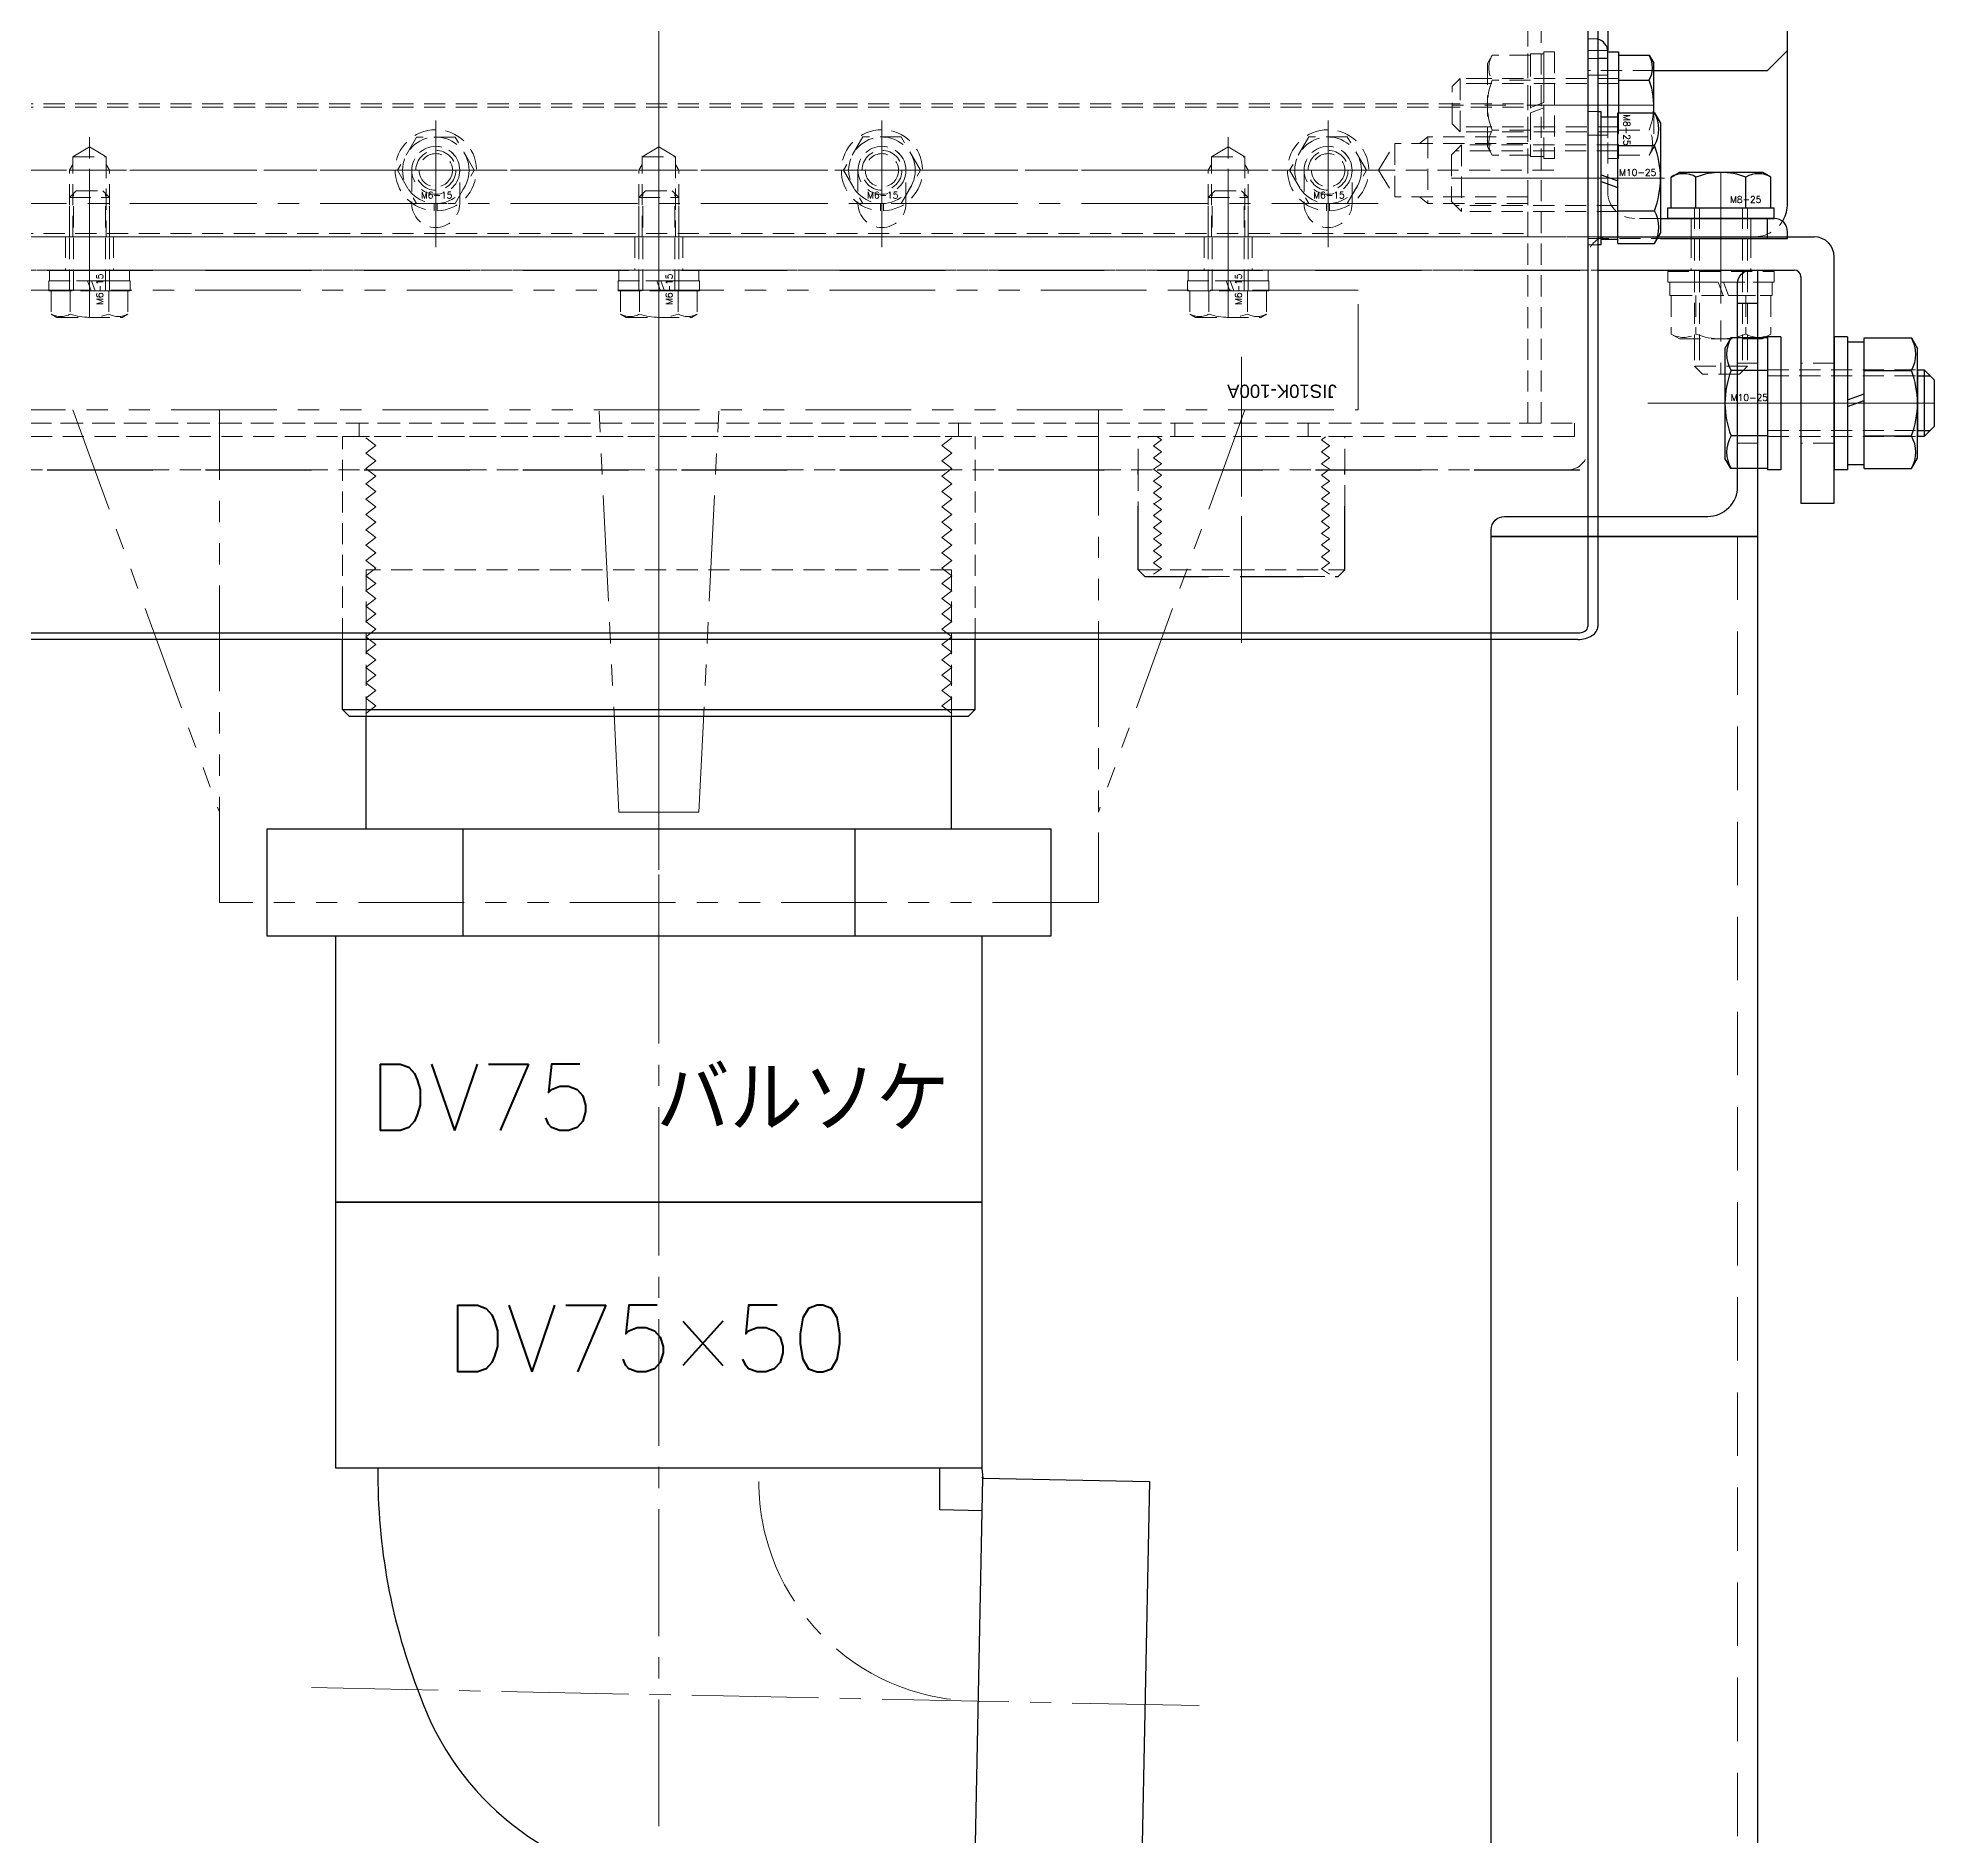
# Model space of a CAD drawing. Header units: millimetres. Extents: x 0 to 51411, y 0 to 16902.
# Drawn here: x 7895.3 to 8180, y 7369.6 to 7639.7 of the extents above; entities that cross this region are included whole.
import ezdxf

# ---------------------------------------------------------------- set-up
doc = ezdxf.new("R2010")
doc.units = ezdxf.units.MM
for name, pattern in [('CENTER2', [28.575, 19.05, -3.175, 3.175, -3.175]), ('HIDDEN', [9.525, 6.35, -3.175]), ('HIDDEN2', [4.7625, 3.175, -1.5875]), ('PHANTOM2', [31.75, 15.875, -3.175, 3.175, -3.175, 3.175, -3.175])]:
    doc.linetypes.add(name, pattern=pattern)
for name, color, linetype, lineweight in [('01_外形線', 7, 'Continuous', 25), ('03_かくれ線', 6, 'HIDDEN2', 13), ('04_中心線', 1, 'CENTER2', 9), ('05_仮想線', 2, 'PHANTOM2', 13)]:
    doc.layers.add(name, color=color, linetype=linetype, lineweight=lineweight)
doc.styles.add('KSS_TXT', font='txt.shx', dxfattribs={"bigfont": 'extfont2.shx'})
doc.styles.get("Standard").update_dxf_attribs({"font": 'arial.ttf'})

msp = doc.modelspace()

# ---------------------------------------------------------------- linework, layer by layer
for p, q in [((7941.016, 7538.803), (7941.016, 7549.33)), ((8036.016, 7538.803), (8036.016, 7549.33)), ((7942.016, 7537.803), (7941.016, 7538.803)), ((7941.016, 7538.803), (8036.016, 7538.803)), ((7942.016, 7537.803), (8035.016, 7537.803)), ((7944.574, 7520.803), (7944.574, 7537.803)), ((8032.458, 7520.803), (8032.458, 7537.803)), ((8035.016, 7537.803), (8036.016, 7538.803)), ((8047.411, 7520.803), (7929.621, 7520.803)), ((7929.621, 7520.803), (7929.621, 7504.803)), ((7959.066, 7520.803), (7959.066, 7504.803)), ((8017.966, 7520.803), (8017.966, 7504.803)), ((8047.411, 7504.803), (8047.411, 7520.803)), ((7929.621, 7504.803), (8047.411, 7504.803)), ((7940.016, 7464.803), (7940.016, 7504.803)), ((8037.016, 7504.803), (8037.016, 7464.803)), ((7940.016, 7464.803), (8037.016, 7464.803)), ((7940.016, 7424.803), (7940.016, 7464.803)), ((8037.016, 7464.803), (7940.016, 7464.803)), ((8037.016, 7464.803), (8037.016, 7424.803)), ((8037.016, 7424.803), (7940.016, 7424.803)), ((8030.716, 7418.554), (8030.716, 7424.803)), ((8037.013, 7423.499), (8037.184, 7423.324)), ((8037.016, 7424.803), (8037.184, 7423.324)), ((8035.828, 7356.338), (8037.184, 7423.324)), ((8037.184, 7423.324), (8062.179, 7422.818)), ((8062.179, 7422.818), (8060.823, 7355.832)), ((8037.085, 7418.425), (8030.716, 7418.554))]:
    msp.add_line(p, q)
for centre, radius, start, end in [((8036.713, 7423.855), 90.397, 179.39889, 201.59777), ((7993.157, 7405.011), 42.988, 199.29992, 263.8027)]:
    msp.add_arc(centre, radius, start, end)
at = {"layer": '01_外形線'}
for p, q in [((8128.016, 7884.809), (8128.016, 7551.258)), ((8129.516, 7884.809), (8129.516, 7551.258)), ((8131.016, 7642.3), (8131.016, 7637.803)), ((8131.03, 7628.76), (8131.015, 7637.575)), ((8131.029, 7627.816), (8131.029, 7637.575)), ((8131.029, 7637.575), (8132.629, 7637.575)), ((8132.629, 7637.575), (8132.629, 7628.431)), ((8132.629, 7637.081), (8132.629, 7628.431)), ((8132.629, 7637.081), (8137.233, 7637.081)), ((8137.233, 7637.081), (8137.929, 7635.875)), ((8158.016, 7614.803), (8158.017, 7637.804)), ((8131.015, 7636.575), (8129.515, 7636.575)), ((8137.929, 7628.43), (8137.929, 7635.875)), ((8132.629, 7633.328), (8137.233, 7633.328)), ((8129.502, 7628.616), (8130.032, 7628.616)), ((8130.032, 7608.616), (8130.032, 7628.616)), ((8130.032, 7627.816), (8132.532, 7627.816)), ((8132.532, 7628.431), (8138.028, 7628.431)), ((8132.532, 7608.801), (8132.532, 7628.431)), ((8138.028, 7628.431), (8138.932, 7626.866)), ((8138.932, 7626.866), (8138.932, 7610.366)), ((8132.532, 7623.523), (8138.028, 7623.523)), ((8130.032, 7619.116), (8132.532, 7618.206)), ((8130.032, 7618.116), (8132.532, 7617.206)), ((8140.51, 7618.779), (8141.715, 7619.475)), ((8140.51, 7614.175), (8140.51, 7618.779)), ((8154.315, 7619.475), (8141.715, 7619.475)), ((8144.263, 7614.175), (8144.263, 7618.779)), ((8151.768, 7614.175), (8151.768, 7618.779)), ((8155.521, 7618.779), (8154.315, 7619.475)), ((8155.521, 7614.175), (8155.521, 7618.779)), ((8132.532, 7613.708), (8138.028, 7613.708)), ((8138.946, 7612.575), (8156.015, 7612.575)), ((8140.015, 7614.175), (8156.015, 7614.175)), ((8140.015, 7612.575), (8140.015, 7614.175)), ((8156.015, 7612.575), (8140.015, 7612.575)), ((8140.51, 7614.175), (8155.521, 7614.175)), ((8155.015, 7609.575), (8155.015, 7612.575)), ((8156.015, 7612.575), (8156.015, 7614.175)), ((8130.032, 7608.616), (8129.502, 7608.616)), ((8129.516, 7609.806), (8162.016, 7609.806)), ((8132.532, 7609.416), (8130.032, 7609.416)), ((8132.532, 7608.801), (8138.028, 7608.801)), ((8138.028, 7608.801), (8138.932, 7610.366)), ((8138.946, 7609.575), (8158.015, 7609.575)), ((8158.015, 7609.575), (8158.015, 7610.575)), ((8165.016, 7569.806), (8165.016, 7606.806)), ((8129.516, 7604.806), (8159.016, 7604.806)), ((8160.016, 7603.806), (8160.016, 7569.806)), ((8153.516, 7599.806), (8150.516, 7599.806)), ((8149.519, 7594.62), (8148.616, 7593.056)), ((8155.016, 7594.62), (8149.519, 7594.62)), ((8155.016, 7594.806), (8155.016, 7574.806)), ((8157.016, 7594.806), (8155.016, 7594.806)), ((8157.016, 7594.806), (8157.016, 7574.806)), ((8165.016, 7594.806), (8165.016, 7574.806)), ((8167.016, 7594.806), (8165.016, 7594.806)), ((8167.016, 7594.806), (8167.016, 7574.806)), ((8169.516, 7574.991), (8169.516, 7594.62)), ((8169.516, 7594.62), (8176.612, 7594.62)), ((8176.612, 7594.62), (8177.516, 7593.056)), ((8148.616, 7593.056), (8148.616, 7576.556)), ((8169.516, 7594.006), (8167.016, 7594.006)), ((8169.516, 7586.215), (8169.516, 7594.006)), ((8177.516, 7576.556), (8177.516, 7593.056)), ((8155.016, 7589.713), (8149.519, 7589.713)), ((8169.516, 7589.713), (8176.612, 7589.713)), ((8177.516, 7589.806), (8177.516, 7579.806)), ((8177.516, 7589.806), (8178.516, 7589.806)), ((8177.516, 7588.906), (8179.416, 7588.906)), ((8178.516, 7589.806), (8180.016, 7588.306)), ((8178.516, 7589.806), (8178.516, 7579.806)), ((8167.016, 7585.306), (8169.516, 7586.215)), ((8180.016, 7588.306), (8180.016, 7581.306)), ((8167.016, 7584.306), (8169.516, 7585.215)), ((8169.516, 7575.606), (8169.516, 7585.215)), ((8177.516, 7580.706), (8179.416, 7580.706)), ((8178.516, 7579.806), (8180.016, 7581.306)), ((8155.016, 7579.898), (8149.519, 7579.898)), ((8169.516, 7579.898), (8176.612, 7579.898)), ((8178.516, 7579.806), (8177.516, 7579.806)), ((8149.519, 7574.991), (8148.616, 7576.556)), ((8155.016, 7574.991), (8149.519, 7574.991)), ((8157.016, 7574.806), (8155.016, 7574.806)), ((8167.016, 7574.806), (8165.016, 7574.806)), ((8167.016, 7575.606), (8169.516, 7575.606)), ((8169.516, 7574.991), (8176.612, 7574.991)), ((8176.612, 7574.991), (8177.516, 7576.556)), ((8160.016, 7569.806), (8165.016, 7569.806)), ((7850.516, 7550.294), (8126.516, 7550.294)), ((8126.516, 7549.33), (7850.516, 7549.33))]:
    msp.add_line(p, q, dxfattribs=at)
at = {"layer": '01_外形線', "linetype": 'HIDDEN2', "ltscale": 5}
for p, q in [((7849.016, 7604.806), (8128.016, 7604.806)), ((7849.016, 7574.803), (8128.016, 7574.803))]:
    msp.add_line(p, q, dxfattribs=at)
at = {"layer": '01_外形線', "linetype": 'HIDDEN2', "ltscale": 3}
for p, q in [((8060.516, 7559.803), (8060.516, 7574.803)), ((8091.516, 7559.803), (8091.516, 7574.803)), ((8061.516, 7558.803), (8090.516, 7558.803))]:
    msp.add_line(p, q, dxfattribs=at)
at = {"layer": '01_外形線'}
for points in [[(8137.929, 7634.803), (8155.016, 7634.803), (8158.016, 7637.803), (8158.016, 7727.656)], [(8113.516, 7364.806), (8113.516, 7564.806), (8153.516, 7564.806), (8153.516, 7364.806)]]:
    msp.add_lwpolyline(points, dxfattribs=at)
msp.add_lwpolyline([(8113.516, 7564.806), (8113.516, 7565.806, -0.4142136), (8115.516, 7567.806), (8146.016, 7567.806, 0.4142136), (8150.516, 7572.306), (8150.516, 7602.806, -0.4142136), (8152.516, 7604.806), (8153.516, 7604.806), (8153.516, 7564.806)], format="xyb", close=True, dxfattribs=at)
for centre, radius, start, end in [((8129.015, 7637.575), 2, 0, 75.52249), ((8133.983, 7635.204), 3.753, 330.00001, 29.99999), ((8127.464, 7629.575), 10.465, 353.7174, 21.01442), ((8133.778, 7625.977), 4.907, 330.00001, 29.99999), ((8125.153, 7618.616), 13.779, 339.136, 20.864), ((8142.386, 7615.529), 3.753, 60.00001, 119.99999), ((8148.015, 7609.01), 10.465, 68.98558, 111.01442), ((8153.645, 7615.529), 3.753, 60.00001, 119.99999), ((8153.016, 7614.803), 5, 329.96672, 0), ((8133.778, 7611.255), 4.907, 330.00001, 29.99999), ((8156.015, 7610.575), 2, 0, 90), ((8162.016, 7606.806), 3, 0, 90), ((8159.016, 7603.806), 1, 0, 90), ((8153.769, 7592.167), 4.907, 150.00001, 209.99999), ((8172.362, 7592.167), 4.907, 330.00001, 29.99999), ((8162.395, 7584.806), 13.779, 159.136, 200.864), ((8163.737, 7584.806), 13.779, 339.136, 20.864), ((8153.769, 7577.444), 4.907, 150.00001, 209.99999), ((8172.362, 7577.444), 4.907, 330.00001, 29.99999)]:
    msp.add_arc(centre, radius, start, end, dxfattribs=at)
for major_axis in [(-1.5, 0), (-3, 0)]:
    msp.add_ellipse((8126.516, 7551.258), major_axis=major_axis, ratio=0.6427876, start_param=7.8539816, end_param=9.424778, dxfattribs=at)
at = {"layer": '03_かくれ線'}
for p, q in [((8119.016, 7581.803), (8119.016, 7949.803)), ((8121.016, 7581.803), (8121.016, 7949.803)), ((8128.016, 7634.803), (8128.016, 7739.803)), ((8128.016, 7604.806), (8128.016, 7734.806)), ((8113.654, 7637.081), (8112.929, 7635.825)), ((8119.429, 7637.081), (8113.654, 7637.081)), ((8119.429, 7637.275), (8119.429, 7629.247)), ((8121.429, 7637.275), (8119.429, 7637.275)), ((8119.429, 7637.081), (8119.429, 7622.07)), ((8121.429, 7621.575), (8121.429, 7637.575)), ((8121.429, 7637.575), (8123.029, 7637.575)), ((8121.429, 7637.275), (8121.429, 7629.975)), ((8123.029, 7637.575), (8123.029, 7621.575)), ((8128.015, 7609.575), (8128.015, 7639.575)), ((8128.015, 7639.575), (8129.015, 7639.575)), ((8128.016, 7637.803), (8131.016, 7637.803)), ((8131.016, 7637.803), (8131.016, 7634.803)), ((8112.929, 7635.825), (8112.929, 7623.325)), ((8128.015, 7636.575), (8129.515, 7636.575)), ((8137.929, 7634.803), (8128.016, 7634.803)), ((8107.929, 7632.675), (8107.629, 7632.375)), ((8107.629, 7626.775), (8107.629, 7632.375)), ((8108.829, 7633.575), (8107.929, 7632.675)), ((8112.929, 7632.825), (8108.079, 7632.825)), ((8108.829, 7625.575), (8108.829, 7633.575)), ((8112.929, 7633.575), (8108.829, 7633.575)), ((8132.629, 7633.575), (8112.929, 7633.575)), ((8132.629, 7632.825), (8112.929, 7632.825)), ((8119.429, 7633.328), (8113.654, 7633.328)), ((8128.015, 7634.075), (8131.015, 7634.075)), ((7858.016, 7629.806), (8119.016, 7629.806)), ((7858.016, 7629.306), (8119.016, 7629.306)), ((8119.016, 7609.806), (8119.016, 7629.806)), ((8121.429, 7629.975), (8119.429, 7629.247)), ((8121.429, 7629.175), (8119.429, 7628.447)), ((8121.429, 7629.175), (8121.429, 7621.875)), ((8128.032, 7608.616), (8128.032, 7628.616)), ((8129.502, 7628.616), (8128.032, 7628.616)), ((8131.015, 7628.76), (8131.015, 7616.575)), ((8107.929, 7626.475), (8107.629, 7626.775)), ((8108.829, 7625.575), (8107.929, 7626.475)), ((8112.929, 7626.325), (8108.079, 7626.325)), ((8132.629, 7626.325), (8112.929, 7626.325)), ((8119.429, 7625.822), (8113.654, 7625.822)), ((8119.429, 7628.447), (8119.429, 7621.875)), ((8131.029, 7627.816), (8131.029, 7621.575)), ((8132.629, 7628.431), (8132.629, 7621.575)), ((8132.629, 7625.822), (8137.233, 7625.822)), ((8137.929, 7628.43), (8137.929, 7623.275)), ((7900.516, 7621.806), (7903.016, 7623.308)), ((7903.016, 7607.306), (7903.016, 7624.806)), ((7903.016, 7623.308), (7905.516, 7621.806)), ((7952.129, 7624.803), (7949.242, 7619.803)), ((7957.903, 7624.803), (7952.129, 7624.803)), ((7955.016, 7614.806), (7955.016, 7624.806)), ((7960.789, 7619.803), (7957.903, 7624.803)), ((7986.016, 7621.806), (7988.516, 7623.308)), ((7988.516, 7607.306), (7988.516, 7624.806)), ((7988.516, 7623.308), (7991.016, 7621.806)), ((8019.129, 7624.806), (8016.242, 7619.806)), ((8024.903, 7624.806), (8019.129, 7624.806)), ((8022.016, 7614.806), (8022.016, 7624.806)), ((8027.789, 7619.806), (8024.903, 7624.806)), ((8071.516, 7621.806), (8074.016, 7623.308)), ((8074.016, 7607.306), (8074.016, 7624.806)), ((8074.016, 7623.308), (8076.516, 7621.806)), ((8086.129, 7624.806), (8083.242, 7619.806)), ((8091.903, 7624.806), (8086.129, 7624.806)), ((8089.016, 7614.806), (8089.016, 7624.806)), ((8094.789, 7619.806), (8091.903, 7624.806)), ((8096.566, 7619.806), (8099.02, 7623.806)), ((8119.016, 7623.806), (8099.02, 7623.806)), ((8099.02, 7623.806), (8099.02, 7619.806)), ((8104.016, 7624.806), (8102.717, 7623.806)), ((8119.016, 7624.806), (8104.016, 7624.806)), ((8104.016, 7624.806), (8104.016, 7614.806)), ((8109.032, 7623.616), (8107.532, 7622.116)), ((8112.929, 7625.575), (8108.829, 7625.575)), ((8132.532, 7623.616), (8109.032, 7623.616)), ((8109.032, 7623.616), (8109.032, 7613.616)), ((8132.629, 7625.575), (8112.929, 7625.575)), ((8113.654, 7622.07), (8112.929, 7623.325)), ((8128.015, 7625.075), (8131.015, 7625.075)), ((8137.233, 7622.07), (8137.929, 7623.275)), ((7900.516, 7620.672), (7900.016, 7619.806)), ((7900.516, 7609.806), (7900.516, 7621.806)), ((7900.516, 7621.806), (7905.516, 7621.806)), ((7905.516, 7621.806), (7905.516, 7609.806)), ((7905.516, 7620.672), (7906.016, 7619.806)), ((7986.016, 7620.672), (7985.516, 7619.806)), ((7986.016, 7609.806), (7986.016, 7621.806)), ((7986.016, 7621.806), (7991.016, 7621.806)), ((7991.016, 7621.806), (7991.016, 7609.806)), ((7991.016, 7620.672), (7991.516, 7619.806)), ((8071.516, 7620.672), (8071.016, 7619.806)), ((8071.516, 7609.806), (8071.516, 7621.806)), ((8071.516, 7621.806), (8076.516, 7621.806)), ((8076.516, 7621.806), (8076.516, 7609.806)), ((8076.516, 7620.672), (8077.016, 7619.806)), ((8107.532, 7622.116), (8107.532, 7615.116)), ((8132.532, 7622.716), (8108.132, 7622.716)), ((8119.429, 7622.07), (8113.654, 7622.07)), ((8119.429, 7621.875), (8121.429, 7621.875)), ((8121.429, 7621.575), (8123.029, 7621.575)), ((8131.029, 7621.575), (8132.629, 7621.575)), ((8132.629, 7622.07), (8137.233, 7622.07)), ((7853.016, 7619.806), (8124.016, 7619.806)), ((7900.016, 7609.806), (7900.016, 7619.806)), ((7906.016, 7619.806), (7900.016, 7619.806)), ((7906.016, 7609.806), (7906.016, 7619.806)), ((7949.242, 7619.803), (7952.129, 7614.803)), ((7957.903, 7614.803), (7960.789, 7619.803)), ((7985.516, 7609.806), (7985.516, 7619.806)), ((7991.516, 7619.806), (7985.516, 7619.806)), ((7991.516, 7609.806), (7991.516, 7619.806)), ((8016.242, 7619.806), (8019.129, 7614.806)), ((8024.903, 7614.806), (8027.789, 7619.806)), ((8071.016, 7609.806), (8071.016, 7619.806)), ((8077.016, 7619.806), (8071.016, 7619.806)), ((8077.016, 7609.806), (8077.016, 7619.806)), ((8083.242, 7619.806), (8086.129, 7614.806)), ((8091.903, 7614.806), (8094.789, 7619.806)), ((8096.566, 7619.806), (8099.02, 7615.806)), ((8099.02, 7615.806), (8099.02, 7619.806)), ((7900.016, 7615.706), (7900.216, 7615.906)), ((7900.016, 7615.706), (7906.016, 7615.706)), ((7900.016, 7601.706), (7900.016, 7615.706)), ((7900.216, 7615.906), (7901.016, 7616.706)), ((7900.616, 7616.306), (7900.616, 7615.906)), ((7900.616, 7601.706), (7900.616, 7615.906)), ((7901.016, 7616.706), (7905.016, 7616.706)), ((7905.816, 7615.906), (7905.016, 7616.706)), ((7905.416, 7616.306), (7905.416, 7615.906)), ((7905.416, 7601.706), (7905.416, 7615.906)), ((7906.016, 7615.706), (7905.816, 7615.906)), ((7906.016, 7601.706), (7906.016, 7615.706)), ((7952.129, 7614.803), (7957.903, 7614.803)), ((7954.791, 7614.803), (7954.791, 7613.707)), ((7955.241, 7614.803), (7955.241, 7613.707)), ((7985.516, 7615.706), (7985.716, 7615.906)), ((7985.516, 7615.706), (7991.516, 7615.706)), ((7985.516, 7601.706), (7985.516, 7615.706)), ((7985.716, 7615.906), (7986.516, 7616.706)), ((7986.116, 7616.306), (7986.116, 7615.906)), ((7986.116, 7601.706), (7986.116, 7615.906)), ((7986.516, 7616.706), (7990.516, 7616.706)), ((7991.316, 7615.906), (7990.516, 7616.706)), ((7990.916, 7616.306), (7990.916, 7615.906)), ((7990.916, 7601.706), (7990.916, 7615.906)), ((7991.516, 7615.706), (7991.316, 7615.906)), ((7991.516, 7601.706), (7991.516, 7615.706)), ((8019.129, 7614.806), (8024.903, 7614.806)), ((8021.791, 7614.806), (8021.791, 7613.71)), ((8022.241, 7614.806), (8022.241, 7613.71)), ((8071.016, 7615.706), (8071.216, 7615.906)), ((8071.016, 7615.706), (8077.016, 7615.706)), ((8071.016, 7601.706), (8071.016, 7615.706)), ((8071.216, 7615.906), (8072.016, 7616.706)), ((8071.616, 7616.306), (8071.616, 7615.906)), ((8071.616, 7601.706), (8071.616, 7615.906)), ((8072.016, 7616.706), (8076.016, 7616.706)), ((8076.816, 7615.906), (8076.016, 7616.706)), ((8076.416, 7616.306), (8076.416, 7615.906)), ((8076.416, 7601.706), (8076.416, 7615.906)), ((8077.016, 7615.706), (8076.816, 7615.906)), ((8077.016, 7601.706), (8077.016, 7615.706)), ((8086.129, 7614.806), (8091.903, 7614.806)), ((8088.791, 7614.806), (8088.791, 7613.71)), ((8089.241, 7614.806), (8089.241, 7613.71)), ((8119.016, 7615.806), (8099.02, 7615.806)), ((8104.016, 7614.806), (8102.717, 7615.806)), ((8119.016, 7614.806), (8104.016, 7614.806)), ((8109.032, 7613.616), (8107.532, 7615.116)), ((8132.532, 7614.516), (8108.132, 7614.516)), ((8132.532, 7613.616), (8109.032, 7613.616)), ((8138.946, 7612.575), (8135.015, 7612.575)), ((8143.515, 7609.575), (8143.515, 7612.575)), ((8144.015, 7614.175), (8144.015, 7594.475)), ((8144.765, 7614.175), (8144.765, 7594.475)), ((8151.265, 7614.175), (8151.265, 7594.475)), ((8152.015, 7614.175), (8152.015, 7594.475)), ((8152.515, 7609.575), (8152.515, 7612.575)), ((8129.516, 7609.806), (7847.516, 7609.806)), ((7858.016, 7610.306), (8119.016, 7610.306)), ((7858.016, 7609.806), (8119.016, 7609.806)), ((7899.416, 7609.806), (7899.416, 7604.806)), ((7906.616, 7609.806), (7906.616, 7604.806)), ((7984.916, 7609.806), (7984.916, 7604.806)), ((7992.116, 7609.806), (7992.116, 7604.806)), ((8070.416, 7609.806), (8070.416, 7604.806)), ((8077.616, 7609.806), (8077.616, 7604.806)), ((8128.015, 7609.575), (8138.946, 7609.575)), ((8129.502, 7608.616), (8128.032, 7608.616)), ((8153.016, 7609.803), (8131.016, 7609.803)), ((8143.516, 7609.806), (8143.516, 7604.806)), ((8152.516, 7609.806), (8152.516, 7604.806)), ((8128.016, 7606.803), (8128.016, 7577.803)), ((7847.516, 7604.806), (8129.516, 7604.806)), ((7849.016, 7604.806), (8128.016, 7604.806)), ((7896.916, 7603.206), (7902.716, 7603.206)), ((7896.916, 7603.206), (7896.916, 7601.706)), ((7897.016, 7603.206), (7897.016, 7604.806)), ((7909.016, 7604.806), (7897.016, 7604.806)), ((7909.016, 7603.206), (7897.016, 7603.206)), ((7902.716, 7603.206), (7903.262, 7601.706)), ((7903.316, 7603.206), (7909.116, 7603.206)), ((7903.316, 7603.206), (7903.862, 7601.706)), ((7909.016, 7603.206), (7909.016, 7604.806)), ((7909.116, 7601.706), (7909.116, 7603.206)), ((7982.416, 7603.206), (7988.216, 7603.206)), ((7982.416, 7603.206), (7982.416, 7601.706)), ((7982.516, 7603.206), (7982.516, 7604.806)), ((7994.516, 7604.806), (7982.516, 7604.806)), ((7994.516, 7603.206), (7982.516, 7603.206)), ((7988.216, 7603.206), (7988.762, 7601.706)), ((7988.816, 7603.206), (7994.616, 7603.206)), ((7988.816, 7603.206), (7989.362, 7601.706)), ((7994.516, 7603.206), (7994.516, 7604.806)), ((7994.616, 7601.706), (7994.616, 7603.206)), ((8067.916, 7603.206), (8073.716, 7603.206)), ((8067.916, 7603.206), (8067.916, 7601.706)), ((8068.016, 7603.206), (8068.016, 7604.806)), ((8080.016, 7604.806), (8068.016, 7604.806)), ((8080.016, 7603.206), (8068.016, 7603.206)), ((8073.716, 7603.206), (8074.262, 7601.706)), ((8074.316, 7603.206), (8080.116, 7603.206)), ((8074.316, 7603.206), (8074.862, 7601.706)), ((8080.016, 7603.206), (8080.016, 7604.806)), ((8080.116, 7601.706), (8080.116, 7603.206)), ((8140.015, 7604.575), (8156.015, 7604.575)), ((8140.015, 7602.975), (8140.015, 7604.575)), ((8156.015, 7602.975), (8140.015, 7602.975)), ((8140.315, 7602.975), (8147.615, 7602.975)), ((8140.315, 7602.975), (8140.315, 7600.975)), ((8147.615, 7602.975), (8148.343, 7600.975)), ((8148.415, 7602.975), (8155.715, 7602.975)), ((8148.415, 7602.975), (8149.143, 7600.975)), ((8155.715, 7600.975), (8155.715, 7602.975)), ((8156.015, 7602.975), (8156.015, 7604.575)), ((7896.916, 7601.706), (7903.262, 7601.706)), ((7897.242, 7601.706), (7897.242, 7598.21)), ((7897.242, 7601.706), (7908.789, 7601.706)), ((7900.129, 7601.706), (7900.129, 7598.21)), ((7903.862, 7601.706), (7909.116, 7601.706)), ((7905.903, 7601.706), (7905.903, 7598.21)), ((7908.789, 7601.706), (7908.789, 7598.21)), ((7982.416, 7601.706), (7988.762, 7601.706)), ((7982.742, 7601.706), (7982.742, 7598.21)), ((7982.742, 7601.706), (7994.289, 7601.706)), ((7985.629, 7601.706), (7985.629, 7598.21)), ((7989.362, 7601.706), (7994.616, 7601.706)), ((7991.403, 7601.706), (7991.403, 7598.21)), ((7994.289, 7601.706), (7994.289, 7598.21)), ((8067.916, 7601.706), (8074.262, 7601.706)), ((8068.242, 7601.706), (8068.242, 7598.21)), ((8068.242, 7601.706), (8079.789, 7601.706)), ((8071.129, 7601.706), (8071.129, 7598.21)), ((8074.862, 7601.706), (8080.116, 7601.706)), ((8076.903, 7601.706), (8076.903, 7598.21)), ((8079.789, 7601.706), (8079.789, 7598.21)), ((8140.315, 7600.975), (8148.343, 7600.975)), ((8140.51, 7600.975), (8155.521, 7600.975)), ((8140.51, 7600.975), (8140.51, 7595.2)), ((8144.263, 7600.975), (8144.263, 7595.2)), ((8149.143, 7600.975), (8155.715, 7600.975)), ((8151.768, 7600.975), (8151.768, 7595.2)), ((8155.521, 7600.975), (8155.521, 7595.2)), ((7897.242, 7598.21), (7898.116, 7597.706)), ((7898.116, 7597.706), (7907.916, 7597.706)), ((7908.789, 7598.21), (7907.916, 7597.706)), ((7982.742, 7598.21), (7983.616, 7597.706)), ((7983.616, 7597.706), (7993.416, 7597.706)), ((7994.289, 7598.21), (7993.416, 7597.706)), ((8068.242, 7598.21), (8069.116, 7597.706)), ((8069.116, 7597.706), (8078.916, 7597.706)), ((8079.789, 7598.21), (8078.916, 7597.706)), ((8140.51, 7595.2), (8141.765, 7594.475)), ((8141.765, 7594.475), (8154.265, 7594.475)), ((8144.015, 7594.475), (8144.015, 7590.375)), ((8144.765, 7594.475), (8144.765, 7589.625)), ((8151.265, 7594.475), (8151.265, 7589.625)), ((8152.015, 7594.475), (8152.015, 7590.375)), ((8155.521, 7595.2), (8154.265, 7594.475)), ((8152.015, 7590.375), (8144.015, 7590.375)), ((8144.015, 7590.375), (8144.915, 7589.475)), ((8144.915, 7589.475), (8145.215, 7589.175)), ((8150.815, 7589.175), (8145.215, 7589.175)), ((8151.115, 7589.475), (8150.815, 7589.175)), ((8152.015, 7590.375), (8151.115, 7589.475)), ((8155.016, 7589.806), (8177.516, 7589.806)), ((8155.016, 7588.906), (8177.516, 7588.906)), ((8165.016, 7590.806), (8160.016, 7590.806)), ((7856.016, 7581.803), (8121.016, 7581.803)), ((7943.516, 7579.803), (7943.516, 7581.803)), ((8033.516, 7579.803), (8033.516, 7581.803)), ((8066.016, 7579.803), (8066.016, 7581.803)), ((8086.016, 7579.803), (8086.016, 7581.803)), ((8155.016, 7580.706), (8177.516, 7580.706)), ((7941.016, 7579.803), (8036.016, 7579.803)), ((7941.016, 7549.33), (7941.016, 7579.803)), ((7946.016, 7578.453), (7944.516, 7579.603)), ((7944.516, 7577.303), (7946.016, 7578.453)), ((7946.016, 7576.153), (7944.516, 7577.303)), ((8031.016, 7578.453), (8032.516, 7579.603)), ((8032.516, 7577.303), (8031.016, 7578.453)), ((8031.016, 7576.153), (8032.516, 7577.303)), ((8036.016, 7549.33), (8036.016, 7579.803)), ((8060.516, 7579.803), (8091.516, 7579.803)), ((8060.516, 7574.803), (8060.516, 7579.803)), ((8062.816, 7578.425), (8064.016, 7579.325)), ((8064.016, 7577.525), (8062.816, 7578.425)), ((8062.816, 7576.625), (8064.016, 7577.525)), ((8064.016, 7579.325), (8063.416, 7579.775)), ((8088.016, 7579.325), (8088.616, 7579.775)), ((8089.216, 7578.425), (8088.016, 7579.325)), ((8088.016, 7577.525), (8089.216, 7578.425)), ((8089.216, 7576.625), (8088.016, 7577.525)), ((8091.516, 7574.803), (8091.516, 7579.803)), ((8155.016, 7579.806), (8177.516, 7579.806)), ((8165.016, 7578.806), (8160.016, 7578.806)), ((8115.016, 7574.803), (7862.016, 7574.803)), ((7944.516, 7575.003), (7946.016, 7576.153)), ((7946.016, 7573.853), (7944.516, 7575.003)), ((8032.516, 7575.003), (8031.016, 7576.153)), ((8031.016, 7573.853), (8032.516, 7575.003)), ((8060.516, 7574.803), (8060.516, 7559.803)), ((8064.016, 7575.725), (8062.816, 7576.625)), ((8062.816, 7574.925), (8064.016, 7575.725)), ((8064.016, 7574.025), (8062.816, 7574.925)), ((8088.016, 7575.725), (8089.216, 7576.625)), ((8089.216, 7574.925), (8088.016, 7575.725)), ((8088.016, 7574.025), (8089.216, 7574.925)), ((8091.516, 7559.803), (8091.516, 7574.803)), ((8115.016, 7574.803), (8125.016, 7574.803)), ((7944.516, 7572.703), (7946.016, 7573.853)), ((7946.016, 7571.553), (7944.516, 7572.703)), ((7944.516, 7570.403), (7946.016, 7571.553)), ((8032.516, 7572.703), (8031.016, 7573.853)), ((8031.016, 7571.553), (8032.516, 7572.703)), ((8032.516, 7570.403), (8031.016, 7571.553)), ((8062.816, 7573.125), (8064.016, 7574.025)), ((8064.016, 7572.225), (8062.816, 7573.125)), ((8062.816, 7571.325), (8064.016, 7572.225)), ((8089.216, 7573.125), (8088.016, 7574.025)), ((8088.016, 7572.225), (8089.216, 7573.125)), ((8089.216, 7571.325), (8088.016, 7572.225)), ((7946.016, 7569.253), (7944.516, 7570.403)), ((7944.516, 7568.103), (7946.016, 7569.253)), ((8031.016, 7569.253), (8032.516, 7570.403)), ((8032.516, 7568.103), (8031.016, 7569.253)), ((8064.016, 7570.425), (8062.816, 7571.325)), ((8062.816, 7569.625), (8064.016, 7570.425)), ((8064.016, 7568.826), (8062.816, 7569.726)), ((8062.816, 7567.926), (8064.016, 7568.826)), ((8088.016, 7570.425), (8089.216, 7571.325)), ((8089.216, 7569.625), (8088.016, 7570.425)), ((8088.016, 7568.826), (8089.216, 7569.726)), ((8089.216, 7567.926), (8088.016, 7568.826)), ((7946.016, 7566.953), (7944.516, 7568.103)), ((7944.516, 7565.803), (7946.016, 7566.953)), ((8031.016, 7566.953), (8032.516, 7568.103)), ((8032.516, 7565.803), (8031.016, 7566.953)), ((8064.016, 7567.026), (8062.816, 7567.926)), ((8062.816, 7566.126), (8064.016, 7567.026)), ((8064.016, 7565.226), (8062.816, 7566.126)), ((8088.016, 7567.026), (8089.216, 7567.926)), ((8089.216, 7566.126), (8088.016, 7567.026)), ((8088.016, 7565.226), (8089.216, 7566.126)), ((7946.016, 7564.653), (7944.516, 7565.803)), ((7944.516, 7563.503), (7946.016, 7564.653)), ((7946.016, 7562.353), (7944.516, 7563.503)), ((8031.016, 7564.653), (8032.516, 7565.803)), ((8032.516, 7563.503), (8031.016, 7564.653)), ((8031.016, 7562.353), (8032.516, 7563.503)), ((8062.816, 7564.426), (8064.016, 7565.226)), ((8064.016, 7563.526), (8062.816, 7564.426)), ((8062.816, 7562.626), (8064.016, 7563.526)), ((8089.216, 7564.426), (8088.016, 7565.226)), ((8088.016, 7563.526), (8089.216, 7564.426)), ((8089.216, 7562.626), (8088.016, 7563.526)), ((7944.516, 7561.203), (7946.016, 7562.353)), ((7946.016, 7560.053), (7944.516, 7561.203)), ((8032.516, 7561.203), (8031.016, 7562.353)), ((8031.016, 7560.053), (8032.516, 7561.203)), ((8064.016, 7561.726), (8062.816, 7562.626)), ((8062.816, 7560.826), (8064.016, 7561.726)), ((8064.016, 7559.926), (8062.816, 7560.826)), ((8088.016, 7561.726), (8089.216, 7562.626)), ((8089.216, 7560.826), (8088.016, 7561.726)), ((8088.016, 7559.926), (8089.216, 7560.826)), ((7944.516, 7558.903), (7946.016, 7560.053)), ((7946.016, 7557.753), (7944.516, 7558.903)), ((7944.516, 7556.603), (7946.016, 7557.753)), ((7944.574, 7559.803), (7944.574, 7537.803)), ((8032.458, 7559.803), (7944.574, 7559.803)), ((8032.516, 7558.903), (8031.016, 7560.053)), ((8031.016, 7557.753), (8032.516, 7558.903)), ((8032.516, 7556.603), (8031.016, 7557.753)), ((8032.458, 7559.803), (8032.458, 7537.803)), ((8061.516, 7558.803), (8060.516, 7559.803)), ((8060.516, 7559.803), (8091.516, 7559.803)), ((8061.516, 7558.803), (8090.516, 7558.803)), ((8062.816, 7559.126), (8064.016, 7559.926)), ((8089.216, 7559.126), (8088.016, 7559.926)), ((8090.516, 7558.803), (8091.516, 7559.803)), ((7946.016, 7555.453), (7944.516, 7556.603)), ((7944.516, 7554.303), (7946.016, 7555.453)), ((8031.016, 7555.453), (8032.516, 7556.603)), ((8032.516, 7554.303), (8031.016, 7555.453)), ((7946.016, 7553.153), (7944.516, 7554.303)), ((7944.516, 7552.003), (7946.016, 7553.153)), ((7946.016, 7550.853), (7944.516, 7552.003)), ((8031.016, 7553.153), (8032.516, 7554.303)), ((8032.516, 7552.003), (8031.016, 7553.153)), ((8031.016, 7550.853), (8032.516, 7552.003)), ((7944.516, 7549.703), (7946.016, 7550.853)), ((7946.016, 7548.553), (7944.516, 7549.703)), ((8032.516, 7549.703), (8031.016, 7550.853)), ((8031.016, 7548.553), (8032.516, 7549.703)), ((7944.516, 7547.403), (7946.016, 7548.553)), ((7946.016, 7546.253), (7944.516, 7547.403)), ((7944.516, 7545.103), (7946.016, 7546.253)), ((8032.516, 7547.403), (8031.016, 7548.553)), ((8031.016, 7546.253), (8032.516, 7547.403)), ((8032.516, 7545.103), (8031.016, 7546.253)), ((7946.016, 7543.953), (7944.516, 7545.103)), ((7944.516, 7542.803), (7946.016, 7543.953)), ((8031.016, 7543.953), (8032.516, 7545.103)), ((8032.516, 7542.803), (8031.016, 7543.953)), ((7946.016, 7541.653), (7944.516, 7542.803)), ((7944.516, 7540.503), (7946.016, 7541.653)), ((7946.016, 7539.353), (7944.516, 7540.503)), ((8031.016, 7541.653), (8032.516, 7542.803)), ((8032.516, 7540.503), (8031.016, 7541.653)), ((8031.016, 7539.353), (8032.516, 7540.503)), ((7944.516, 7538.203), (7946.016, 7539.353)), ((8032.516, 7538.203), (8031.016, 7539.353))]:
    msp.add_line(p, q, dxfattribs=at)
at = {"layer": '03_かくれ線', "ltscale": 3}
for p, q in [((8150.516, 7590.806), (8153.516, 7590.806)), ((8150.516, 7578.806), (8153.516, 7578.806)), ((8150.516, 7564.806), (8150.516, 6214.806))]:
    msp.add_line(p, q, dxfattribs=at)
at = {"layer": '03_かくれ線'}
for points in [[(8158.016, 7916.803), (8158.016, 7637.803)], [(8128.016, 7741.805), (8128.016, 7609.806), (8119.016, 7609.806), (8119.016, 7741.805)]]:
    msp.add_lwpolyline(points, dxfattribs=at)
for points in [[(7951.416, 7614.806, 1), (7958.616, 7614.806), (7958.616, 7619.806, 1), (7951.416, 7619.806)], [(8018.416, 7614.806, 1), (8025.616, 7614.806), (8025.616, 7619.806, 1), (8018.416, 7619.806)], [(8085.416, 7614.806, 1), (8092.616, 7614.806), (8092.616, 7619.806, 1), (8085.416, 7619.806)]]:
    msp.add_lwpolyline(points, format="xyb", close=True, dxfattribs=at)
msp.add_lwpolyline([(8126.016, 7579.803), (7851.016, 7579.803), (7851.016, 7581.803), (8126.016, 7581.803)], close=True, dxfattribs=at)
for centre, radius in [((7955.016, 7619.803), 5), ((7955.016, 7619.803), 3.6), ((7955.016, 7619.806), 3), ((8022.016, 7619.806), 5), ((8022.016, 7619.803), 3.6), ((8022.016, 7619.806), 3), ((8089.016, 7619.806), 5), ((8089.016, 7619.803), 3.6), ((8089.016, 7619.806), 3), ((7955.016, 7619.806), 2.5), ((8022.016, 7619.806), 2.5), ((8089.016, 7619.806), 2.5)]:
    msp.add_circle(centre, radius, dxfattribs=at)
for centre, radius, start, end in [((8116.904, 7635.204), 3.753, 150.00001, 209.99999), ((8129.015, 7637.575), 2, 75.52249, 90), ((8123.006, 7629.575), 10.077, 158.13461, 201.86539), ((7955.016, 7619.803), 6.1, 272.11385, 267.88615), ((8022.016, 7619.806), 6.1, 272.11385, 267.88615), ((8089.016, 7619.806), 6.1, 272.11385, 267.88615), ((8116.904, 7623.946), 3.753, 150.00001, 209.99999), ((8127.464, 7629.575), 10.465, 338.98558, 353.7174), ((8133.983, 7623.946), 3.753, 330.00001, 29.99999), ((8135.015, 7616.575), 4, 180, 270), ((8153.016, 7614.803), 5, 264.26083, 329.96672), ((8131.016, 7606.803), 3, 90, 180), ((7898.686, 7600.71), 2.887, 240.00001, 299.99999), ((7903.016, 7606.22), 8.514, 250.18087, 289.81913), ((7907.346, 7600.71), 2.887, 240.00001, 299.99999), ((7984.186, 7600.71), 2.887, 240.00001, 299.99999), ((7988.516, 7606.22), 8.514, 250.18087, 289.81913), ((7992.846, 7600.71), 2.887, 240.00001, 299.99999), ((8069.686, 7600.71), 2.887, 240.00001, 299.99999), ((8074.016, 7606.22), 8.514, 250.18087, 289.81913), ((8078.346, 7600.71), 2.887, 240.00001, 299.99999), ((8142.386, 7598.45), 3.753, 240.00001, 299.99999), ((8148.015, 7604.552), 10.077, 248.13461, 291.86539), ((8153.645, 7598.45), 3.753, 240.00001, 299.99999), ((8125.016, 7577.803), 3, 270, 0)]:
    msp.add_arc(centre, radius, start, end, dxfattribs=at)
at = {"layer": '04_中心線'}
for p, q in [((7988.516, 7949.803), (7988.516, 7574.803)), ((7988.516, 7581.803), (7988.516, 7949.803)), ((7988.516, 7604.806), (7988.516, 7734.806)), ((8137.929, 7629.575), (8107.629, 7629.575)), ((8123.015, 7629.575), (8136.015, 7629.575)), ((7955.016, 7627.306), (7955.016, 7607.306)), ((7955.016, 7612.308), (7955.016, 7627.303)), ((7955.016, 7625.903), (7955.016, 7613.703)), ((8022.016, 7627.306), (8022.016, 7607.306)), ((8022.016, 7612.308), (8022.016, 7627.303)), ((8022.016, 7625.906), (8022.016, 7613.706)), ((8089.016, 7627.306), (8089.016, 7607.306)), ((8089.016, 7612.303), (8089.016, 7627.303)), ((8089.016, 7625.906), (8089.016, 7613.706)), ((7880.516, 7619.806), (8096.516, 7619.806)), ((7880.516, 7619.803), (8096.516, 7619.803)), ((7961.116, 7619.803), (7948.916, 7619.803)), ((8028.116, 7619.806), (8015.916, 7619.806)), ((8095.116, 7619.806), (8082.916, 7619.806)), ((8107.532, 7618.616), (8139.532, 7618.616)), ((8120.032, 7618.616), (8138.932, 7618.616)), ((8148.015, 7619.475), (8148.015, 7589.175)), ((8148.015, 7604.575), (8148.015, 7617.575)), ((7880.516, 7614.806), (8096.516, 7614.806)), ((7903.016, 7616.706), (7903.016, 7597.706)), ((7903.016, 7614.806), (7903.016, 7599.806)), ((7988.516, 7616.706), (7988.516, 7597.706)), ((7988.516, 7614.806), (7988.516, 7599.806)), ((8074.016, 7616.706), (8074.016, 7597.706)), ((8074.016, 7614.806), (8074.016, 7599.806)), ((8148.016, 7614.806), (8148.016, 7599.806)), ((7988.516, 7527.803), (7988.516, 7591.803)), ((8076.016, 7548.803), (8076.016, 7591.803)), ((7988.516, 7570.803), (7988.516, 7590.803)), ((7988.516, 7570.803), (7988.516, 7590.803)), ((8076.016, 7570.803), (8076.016, 7590.803)), ((8076.016, 7570.803), (8076.016, 7590.803)), ((8137.016, 7584.806), (8167.016, 7584.806)), ((8180.016, 7584.806), (8148.616, 7584.806)), ((8175.016, 7584.806), (8150.016, 7584.806)), ((8170.516, 7584.806), (8151.616, 7584.806)), ((7988.516, 7564.803), (7988.516, 7459.803)), ((7988.516, 7475.803), (7988.516, 7362.197)), ((7936.327, 7391.86), (8071.499, 7389.123))]:
    msp.add_line(p, q, dxfattribs=at)
msp.add_arc((8036.513, 7422.838), 33, 180, 268.84, dxfattribs=at)
at = {"layer": '05_仮想線', "transparency": 33554559}
for points in [[(7988.516, 7606.806), (7988.516, 7504.806)], [(8093.516, 7601.806), (7883.516, 7601.806)], [(8093.516, 7583.806), (8093.516, 7601.806)], [(7883.516, 7583.806), (8093.516, 7583.806)], [(7900.516, 7583.806), (7922.516, 7523.361)], [(7922.516, 7509.806), (7922.516, 7583.806)], [(7982.516, 7523.361), (7979.516, 7583.806)], [(7994.516, 7523.361), (7997.516, 7583.806)], [(8054.516, 7583.806), (8054.516, 7509.806)], [(8076.516, 7583.806), (8054.516, 7523.361)], [(7982.516, 7523.361), (7994.516, 7523.361)], [(8054.516, 7509.806), (7922.516, 7509.806)]]:
    msp.add_lwpolyline(points, dxfattribs=at)

# ---------------------------------------------------------------- texts
at = {"linetype": 'HIDDEN', "char_height": 10, "attachment_point": 1, "style": 'KSS_TXT'}
for s, insert in [('DV75', (7944.947, 7485.543)), ('バルソケ', (7988.144, 7485.284)), ('DV75×50', (7956.566, 7449.293))]:
    msp.add_mtext_dynamic_manual_height_columns(s, width=71.89165, gutter_width=75, heights=[16.482], dxfattribs=dict(at, insert=insert))
at = {"layer": '03_かくれ線', "style": 'KSS_TXT'}
for s, rotation, p in [('M8-25', 270, (8133.369, 7628.225)), ('M10-25', 360, (8132.724, 7618.976)), ('M6-15', 90, (7905.043, 7599.567)), ('M6-15', 90, (7990.543, 7599.567)), ('M6-15', 90, (8076.043, 7599.567))]:
    msp.add_text(s, height=1, rotation=rotation, dxfattribs=at).set_placement(p)
for s, p in [('M6-15', (7952.781, 7615.574)), ('M6-15', (8019.781, 7615.576)), ('M6-15', (8086.781, 7615.576)), ('M8-25', (8149.366, 7614.916)), ('M10-25', (8149.491, 7585.165))]:
    msp.add_text(s, height=1, dxfattribs=at).set_placement(p)
at = {"layer": '05_仮想線', "transparency": 33554559}
msp.add_text('JIS10K-100A', height=2, rotation=180, dxfattribs=at).set_placement((8090.307, 7587.604))

doc.saveas('drawing.dxf')
